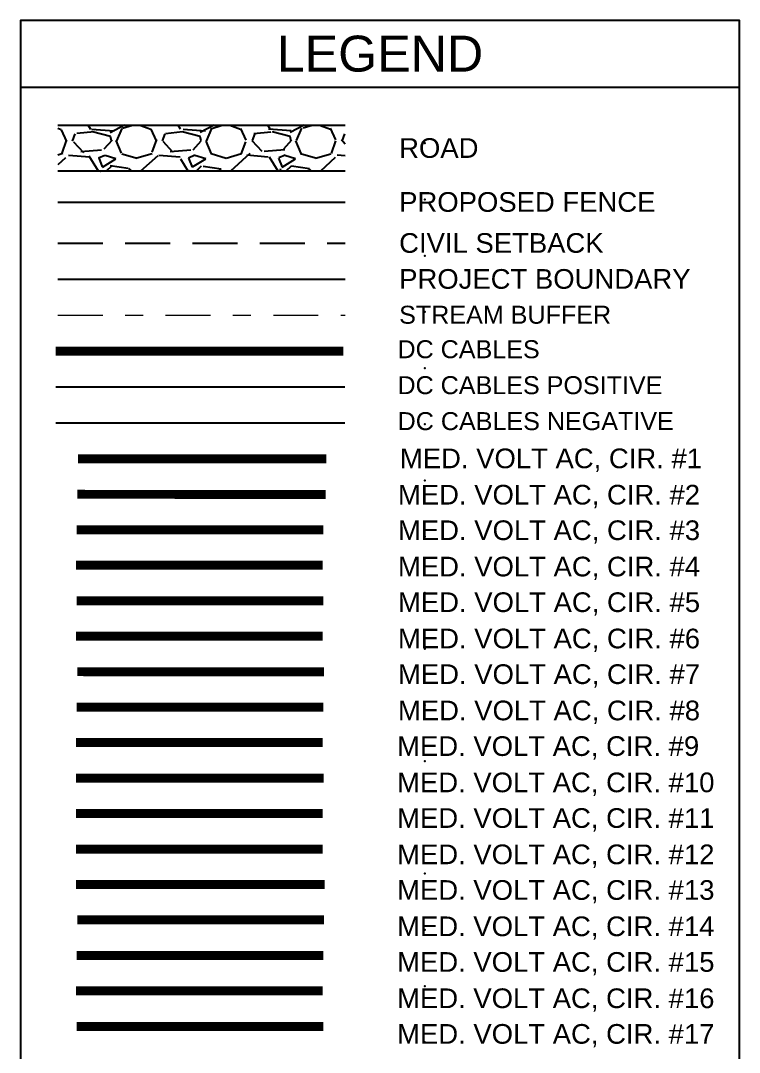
# Model space of a CAD drawing. Header units: feet. Extents: x -17.4 to 68.3, y -40.9 to 38.7.
# Drawn here: x 64.33 to 68.33, y 32.98 to 38.72 of the extents above; entities that cross this region are included whole.
import ezdxf
from ezdxf.lldxf.tags import DXFTag

# ---------------------------------------------------------------- set-up
doc = ezdxf.new("R2010")
doc.units = ezdxf.units.FT
doc.header["$MEASUREMENT"] = 0
doc.linetypes.add('DASHDOT2', pattern=[0.5, 0.25, -0.125, 0, -0.125])
doc.linetypes.add('DASHED2', pattern=[0.375, 0.25, -0.125])
for name, color, linetype in [('C-FENCE', 92, 'FENCELINE1'), ('C-ROAD', 1, 'Continuous'), ('C-ROAD-HATCH', 252, 'Continuous'), ('G-ANNO-TEXT', 1, 'Continuous'), ('PV-CABL-MV1', 170, 'MV ROUTING #1'), ('PV-CABL-MV10', 130, 'MV ROUTING #10'), ('PV-CABL-MV11', 170, 'MV ROUTING #11'), ('PV-CABL-MV12', 210, 'MV ROUTING #12'), ('PV-CABL-MV13', 170, 'MV ROUTING #13'), ('PV-CABL-MV14', 80, 'MV ROUTING #14'), ('PV-CABL-MV15', 210, 'MV ROUTING #15'), ('PV-CABL-MV16', 10, 'MV ROUTING #16'), ('PV-CABL-MV17', 130, 'MV ROUTING #17'), ('PV-CABL-MV2', 80, 'MV ROUTING #2'), ('PV-CABL-MV3', 210, 'MV ROUTING #3'), ('PV-CABL-MV4', 10, 'MV ROUTING #4'), ('PV-CABL-MV5', 130, 'MV ROUTING #5'), ('PV-CABL-MV6', 170, 'MV ROUTING #6'), ('PV-CABL-MV7', 80, 'MV ROUTING #7'), ('PV-CABL-MV8', 210, 'MV ROUTING #8'), ('PV-CABL-MV9', 10, 'MV ROUTING #9'), ('PV-DC-CABL-UG', 6, 'DC ROUTING'), ('PV-DC-CABL-UG+', 6, 'DC+'), ('PV-DC-CABL-UG-', 6, 'DC-'), ('PVcase PV Area', 30, 'Continuous')]:
    doc.layers.add(name, color=color, linetype=linetype)
doc.layers.add('EX-BUFFER', color=5, linetype='DASHDOT2', lineweight=9)
doc.layers.add('G-NPLT', color=67, linetype='Continuous', plot=False)
doc.styles.add('NEI-A', font='arial.ttf')
tags = doc.linetypes.add('DC ROUTING', pattern='A,1,-0.25,0,0.1,-0.25,["DC",NEI-A,S=0.5,R=0,X=0,Y=-0.2],-1.99', length=3.59).pattern_tags.tags
tags[12] = DXFTag(74, 10)
tags = doc.linetypes.add('DC+', pattern='A,0.176989,-0.049113,["DC+",NEI-A,S=0.1,R=0,X=0,Y=-0.05],-0.049113,-0.250887,0.176989', length=0.7030909999999999).pattern_tags.tags
tags[6] = DXFTag(74, 10)
tags = doc.linetypes.add('DC-', pattern='A,0.176989,-0.049113,["DC-",NEI-A,S=0.1,R=0,X=0,Y=-0.05],-0.049113,-0.250887,0.176989', length=0.7030909999999999).pattern_tags.tags
tags[6] = DXFTag(74, 10)
doc.linetypes.add('FENCELINE1', pattern='A,0.25,-0.1,[133,ltypeshp.shx,S=0.1,R=0,X=-0.1,Y=0],-0.1,1', length=1.45)
tags = doc.linetypes.add('MV ROUTING #1', pattern='A,1,-0.25,0,0.1,-0.25,["MV1",NEI-A,S=0.5,R=0,X=0,Y=-0.2],-1.99', length=3.59).pattern_tags.tags
tags[12] = DXFTag(74, 10)
tags = doc.linetypes.add('MV ROUTING #10', pattern='A,1,-0.25,0,0.1,-0.25,["MV10",NEI-A,S=0.5,R=0,X=0,Y=-0.2],-1.99', length=3.59).pattern_tags.tags
tags[12] = DXFTag(74, 10)
tags = doc.linetypes.add('MV ROUTING #11', pattern='A,1,-0.25,0,0.1,-0.25,["MV11",NEI-A,S=0.5,R=0,X=0,Y=-0.2],-1.99', length=3.59).pattern_tags.tags
tags[12] = DXFTag(74, 10)
tags = doc.linetypes.add('MV ROUTING #12', pattern='A,1,-0.25,0,0.1,-0.25,["MV12",NEI-A,S=0.5,R=0,X=0,Y=-0.2],-1.99', length=3.59).pattern_tags.tags
tags[12] = DXFTag(74, 10)
tags = doc.linetypes.add('MV ROUTING #13', pattern='A,1,-0.25,0,0.1,-0.25,["MV13",NEI-A,S=0.5,R=0,X=0,Y=-0.2],-1.99', length=3.59).pattern_tags.tags
tags[12] = DXFTag(74, 10)
tags = doc.linetypes.add('MV ROUTING #14', pattern='A,1,-0.25,0,0.1,-0.25,["MV14",NEI-A,S=0.5,R=0,X=0,Y=-0.2],-1.99', length=3.59).pattern_tags.tags
tags[12] = DXFTag(74, 10)
tags = doc.linetypes.add('MV ROUTING #15', pattern='A,1,-0.25,0,0.1,-0.25,["MV15",NEI-A,S=0.5,R=0,X=0,Y=-0.2],-1.99', length=3.59).pattern_tags.tags
tags[12] = DXFTag(74, 10)
tags = doc.linetypes.add('MV ROUTING #16', pattern='A,1,-0.25,0,0.1,-0.25,["MV16",NEI-A,S=0.5,R=0,X=0,Y=-0.2],-1.99', length=3.59).pattern_tags.tags
tags[12] = DXFTag(74, 10)
tags = doc.linetypes.add('MV ROUTING #17', pattern='A,1,-0.25,0,0.1,-0.25,["MV17",NEI-A,S=0.5,R=0,X=0,Y=-0.2],-1.99', length=3.59).pattern_tags.tags
tags[12] = DXFTag(74, 10)
tags = doc.linetypes.add('MV ROUTING #2', pattern='A,1,-0.25,0,0.1,-0.25,["MV2",NEI-A,S=0.5,R=0,X=0,Y=-0.2],-1.99', length=3.59).pattern_tags.tags
tags[12] = DXFTag(74, 10)
tags = doc.linetypes.add('MV ROUTING #3', pattern='A,1,-0.25,0,0.1,-0.25,["MV3",NEI-A,S=0.5,R=0,X=0,Y=-0.2],-1.5', length=3.1).pattern_tags.tags
tags[12] = DXFTag(74, 10)
tags = doc.linetypes.add('MV ROUTING #4', pattern='A,1,-0.25,0,0.1,-0.25,["MV4",NEI-A,S=0.5,R=0,X=0,Y=-0.2],-1.5', length=3.1).pattern_tags.tags
tags[12] = DXFTag(74, 10)
tags = doc.linetypes.add('MV ROUTING #5', pattern='A,1,-0.25,0,0.1,-0.25,["MV5",NEI-A,S=0.5,R=0,X=0,Y=-0.2],-1.5', length=3.1).pattern_tags.tags
tags[12] = DXFTag(74, 10)
tags = doc.linetypes.add('MV ROUTING #6', pattern='A,1,-0.25,0,0.1,-0.25,["MV6",NEI-A,S=0.5,R=0,X=0,Y=-0.2],-1.5', length=3.1).pattern_tags.tags
tags[12] = DXFTag(74, 10)
tags = doc.linetypes.add('MV ROUTING #7', pattern='A,1,-0.25,0,0.1,-0.25,["MV7",NEI-A,S=0.5,R=0,X=0,Y=-0.2],-1.5', length=3.1).pattern_tags.tags
tags[12] = DXFTag(74, 10)
tags = doc.linetypes.add('MV ROUTING #8', pattern='A,1,-0.25,0,0.1,-0.25,["MV8",NEI-A,S=0.5,R=0,X=0,Y=-0.2],-1.5', length=3.1).pattern_tags.tags
tags[12] = DXFTag(74, 10)
tags = doc.linetypes.add('MV ROUTING #9', pattern='A,1,-0.25,0,0.1,-0.25,["MV9",NEI-A,S=0.5,R=0,X=0,Y=-0.2],-1.5', length=3.1).pattern_tags.tags
tags[12] = DXFTag(74, 10)

# ---------------------------------------------------------------- blocks, each defined once
blk = doc.blocks.new('*U31')
blk.add_lwpolyline([(-2, -11.62), (2, -11.62), (2, 0), (-2, 0)], close=True)
blk.add_lwpolyline([(-2, -0.3699999999999992), (2, -0.3699999999999992)])
at = {"layer": 'G-NPLT'}
for p in [(0.25, -0.6824999999999992), (0.25, -0.9949999999999992), (0.25, -1.307499999999999), (0.25, -1.619999999999999), (0.25, -1.932499999999999), (0.25, -2.244999999999999), (0.25, -2.557499999999999), (0.25, -2.869999999999999), (0.25, -3.182499999999999), (0.25, -3.494999999999999), (0.25, -3.807499999999999), (0.25, -4.119999999999999), (0.25, -4.432499999999999), (0.25, -4.744999999999999), (0.25, -5.057499999999999), (0.25, -5.369999999999999), (0.25, -5.682499999999999)]:
    blk.add_point(p, dxfattribs=at)
at = {"layer": 'G-ANNO-TEXT', "insert": (0, -0.1849999999999996), "char_height": 0.2, "attachment_point": 5, "style": 'NEI-A'}
blk.add_mtext_dynamic_manual_height_columns('LEGEND', width=3.607447826231223, gutter_width=0.625, heights=[0], dxfattribs=at)

msp = doc.modelspace()

# ---------------------------------------------------------------- hatches: boundary and pattern name
at = {"layer": 'C-ROAD-HATCH'}
h = msp.add_hatch(dxfattribs=at)
h.set_pattern_fill('GRAVEL', color=256, scale=0.5)
h.set_pattern_definition([(228.012787504, (31.32842596150577, 4.549694069545914), (-4.000000000000031, -4.500000000000002), [0.067268, -6.659544023536849]), (184.969740728, (31.28342596150577, 4.499694069545917), (5.999999999999988, 0.5000000000000175), [0.115434, -11.427962380615]), (132.510447078, (31.16842596150578, 4.489694069545912), (5.000000000000059, -5.499999999999932), [0.08139400000000001, -8.05801629804985]), (267.273689006, (30.97342596150577, 4.364694069545912), (0.5000000000000121, 10.00000000000001), [0.1051189999999997, -10.40677902081446]), (292.833654178, (30.96842596150577, 4.259694069545915), (-2.499999999999994, 6.000000000000014), [0.1030774999999997, -10.20468656404411]), (357.273689006, (31.00842596150577, 4.164694069545916), (-10.00000000000001, 0.5000000000000128), [0.1051189999999997, -10.40677902081446]), (37.6942404667, (31.11342596150577, 4.159694069545914), (-6.499999999999999, -4.999999999999987), [0.1390145, -13.762424274458]), (72.2553283749, (31.22342596150577, 4.244694069545915), (3.500000000000014, 11), [0.1312439999999993, -12.99316074840665]), (121.429565615, (31.26342596150577, 4.369694069545915), (-4.00000000000001, 6.499999999999994), [0.105475, -10.4420365548645]), (175.236358309, (31.20842596150577, 4.459694069545911), (5.499999999999992, -0.500000000000019), [0.120416, -5.90038128939615]), (222.397437798, (31.08842596150578, 4.469694069545916), (-5.999999999999981, -5.499999999999986), [0.155724, -15.41668750239745]), (138.814074834, (31.46842596150577, 4.359694069545917), (-3.500000000000016, 3), [0.05315049999999982, -5.261922406367328]), (171.46923439, (31.42842596150577, 4.394694069545913), (6.499999999999999, -0.9999999999999976), [0.1011185, -10.0107557080785]), (225, (31.32842596150577, 4.409694069545914), (-5.551115123125783e-17, -0.4999999999999665), [0.0707105, -0.63639628118655]), (203.198590514, (31.29342596150578, 4.469694069545916), (2.499999999999995, 0.9999999999999877), [0.038079, -3.76980755293195]), (291.801409486, (31.25842596150577, 4.454694069545916), (-0.499999999999842, 1.500000000000051), [0.0538515, -2.63873090356725]), (30.96375653209999, (31.27842596150577, 4.404694069545911), (1.500000000000027, 0.9999999999999898), [0.0874645, -2.82801144742265]), (161.565051177, (31.35342596150577, 4.449694069545913), (1.000000000000006, -0.4999999999999883), [0.06324549999999966, -1.517893330084194]), (16.389540334, (30.96842596150577, 4.454694069545916), (4.999999999999983, 1.500000000000022), [0.0886, -8.7714225733347]), (70.3461759419, (31.05342596150577, 4.479694069545914), (-2.00000000000061, -5.500000000001698), [0.0743305, -7.3587038736595]), (293.198590514, (31.35342596150577, 4.549694069545914), (-0.9999999999999852, 2.499999999999996), [0.0761575, -3.73172905293195]), (343.610459666, (31.38342596150577, 4.479694069545914), (-4.999999999999983, 1.500000000000022), [0.08859999999999965, -8.771422573334455]), (339.44395478, (30.96842596150577, 4.144694069545913), (-2.500000000000018, 1.000000000000012), [0.08543999999999966, -4.186561872658728]), (294.775140569, (31.04842596150577, 4.114694069545912), (-2.500000000000003, 5.500000000000001), [0.071589, -7.087321531638]), (66.8014094864, (31.35842596150577, 4.049694069545914), (0.9999999999999906, 2.499999999999985), [0.0761575, -3.73172905293195]), (17.3540246363, (31.38842596150577, 4.119694069545915), (-6.499999999999988, -1.999999999999981), [0.0838155, -8.29771180712]), (69.44395478040002, (31.11342596150577, 4.049694069545914), (-1.000000000000004, -2.499999999999977), [0.04271999999999983, -4.229281872658728]), (101.309932474, (31.32842596150577, 4.049694069545914), (-0.4999999999999819, 2.000000000000006), [0.025495, -2.5240147567964]), (165.963756532, (31.32342596150578, 4.074694069545913), (1.499999999999979, -0.5000000000000007), [0.1030775, -1.95847531280885]), (186.009005957, (31.22342596150577, 4.099694069545912), (5.000000000000023, 0.4999999999999916), [0.095525, -9.456961587271401]), (303.690067526, (31.27842596150577, 4.359694069545917), (-0.4999999999999936, 0.9999999999999929), [0.07211099999999965, -1.730664637731995]), (353.157226587, (31.31842596150577, 4.299694069545914), (8.500000000000007, -1.000000000000026), [0.125897, -12.46378131201415]), (60.9453959009, (31.44342596150577, 4.284694069545914), (-1.999999999999988, -3.499999999999988), [0.051478, -5.0963370704935]), (90, (31.46842596150577, 4.329694069545916), (-0.4999999999999999, 0.5), [0.03, -0.47]), (120.256437164, (31.21342596150578, 4.114694069545912), (2.000000000000004, -3.500000000000004), [0.069462, -6.876759994724901]), (48.01278750420001, (31.17842596150577, 4.174694069545914), (4, 4.499999999999988), [0.134536, -6.592276023536849]), (0, (31.26842596150577, 4.274694069545916), (0.5, 0.5), [0.13, -0.37]), (325.3048464690001, (31.39842596150577, 4.274694069545916), (5.000000000000069, -3.499999999999913), [0.07905699999999966, -7.826637150420978]), (254.054604099, (31.46342596150578, 4.229694069545914), (-0.5000000000000189, -2.000000000000002), [0.072801, -3.56725394464025]), (207.645975364, (31.44342596150577, 4.159694069545914), (-9.499999999999975, -5.000000000000024), [0.1185325, -11.7347370911297]), (175.42607874, (31.33842596150578, 4.104694069545914), (-6.499999999999977, 0.5000000000000007), [0.1253995, -12.41453670398445])])
h.paths.add_polyline_path([(66.13343248572764, 38.14096276049158), (64.53343248572764, 38.14096276049157), (64.53343248572764, 37.88455029222843), (66.13343248572764, 37.88455029222845)])

# ---------------------------------------------------------------- linework, layer by layer
at = {"layer": 'C-FENCE', "ltscale": 0.3}
msp.add_lwpolyline([(64.53343248572764, 37.71275652636), (66.13343248572764, 37.71275652636)], dxfattribs=at)
at = {"layer": 'C-ROAD', "flags": 128}
for points in [[(64.53343248572764, 38.14096276049157), (66.13343248572764, 38.14096276049155)], [(66.13343248572764, 37.88455029222846), (64.53343248572764, 37.88455029222843)]]:
    msp.add_lwpolyline(points, dxfattribs=at)
at = {"layer": 'EX-BUFFER', "flags": 128}
msp.add_lwpolyline([(64.53343248572764, 37.08455029222841), (66.13343248572764, 37.08455029222841)], dxfattribs=at)
at = {"layer": 'G-ANNO-TEXT', "linetype": 'DASHED2'}
msp.add_lwpolyline([(64.53343248572764, 37.48455029222842), (66.13343248572764, 37.48455029222842)], dxfattribs=at)
at = {"layer": 'PV-CABL-MV1', "linetype": 'MV ROUTING #1', "ltscale": 0.15, "const_width": 0.05}
msp.add_lwpolyline([(64.64630813718952, 36.2845502922284), (66.02873921370761, 36.28437462749588)], dxfattribs=at)
at = {"layer": 'PV-CABL-MV10', "linetype": 'MV ROUTING #10', "ltscale": 0.15, "const_width": 0.05}
msp.add_lwpolyline([(64.63559891485852, 34.50885252976332), (66.01372659270663, 34.5086768650308)], dxfattribs=at)
at = {"layer": 'PV-CABL-MV11', "linetype": 'MV ROUTING #11', "ltscale": 0.15, "const_width": 0.05}
msp.add_lwpolyline([(64.63559891485852, 34.31155286066575), (66.00857011955372, 34.31137719593323)], dxfattribs=at)
at = {"layer": 'PV-CABL-MV12', "linetype": 'MV ROUTING #12', "ltscale": 0.15, "const_width": 0.05}
msp.add_lwpolyline([(64.63559891485852, 34.11425286066575), (66.00857011955372, 34.11407719593323)], dxfattribs=at)
at = {"layer": 'PV-CABL-MV13', "linetype": 'MV ROUTING #13', "ltscale": 0.15, "const_width": 0.05}
msp.add_lwpolyline([(64.63559891485852, 33.91695225549434), (66.01802999137661, 33.91677659076181)], dxfattribs=at)
at = {"layer": 'PV-CABL-MV14', "ltscale": 0.15, "const_width": 0.05}
msp.add_lwpolyline([(64.64250706964606, 33.71965197680223), (66.01547827434126, 33.71947631206971)], dxfattribs=at)
at = {"layer": 'PV-CABL-MV15', "ltscale": 0.15, "const_width": 0.05}
msp.add_lwpolyline([(64.6387060021026, 33.52235246312964), (66.0116772067978, 33.52217679839711)], dxfattribs=at)
at = {"layer": 'PV-CABL-MV16', "ltscale": 0.15, "const_width": 0.05}
msp.add_lwpolyline([(64.63559891485852, 33.32505286066576), (66.00857011955372, 33.32487719593323)], dxfattribs=at)
at = {"layer": 'PV-CABL-MV17', "ltscale": 0.15, "const_width": 0.05}
msp.add_lwpolyline([(64.6387060021026, 33.12775246312964), (66.0116772067978, 33.12757679839711)], dxfattribs=at)
at = {"layer": 'PV-CABL-MV2', "linetype": 'MV ROUTING #2', "ltscale": 0.15, "const_width": 0.05}
msp.add_lwpolyline([(64.64250706964606, 36.08725137767901), (66.02493814616415, 36.08707571294649)], dxfattribs=at)
at = {"layer": 'PV-CABL-MV3', "linetype": 'MV ROUTING #3', "ltscale": 0.15, "const_width": 0.05}
msp.add_lwpolyline([(64.6387060021026, 35.88995246312962), (66.0116772067978, 35.88977679839709)], dxfattribs=at)
at = {"layer": 'PV-CABL-MV4', "linetype": 'MV ROUTING #4', "ltscale": 0.15, "const_width": 0.05}
msp.add_lwpolyline([(64.63559891485852, 35.69265286066574), (66.00857011955372, 35.69247719593321)], dxfattribs=at)
at = {"layer": 'PV-CABL-MV5', "linetype": 'MV ROUTING #5', "ltscale": 0.15, "const_width": 0.05}
msp.add_lwpolyline([(64.6387060021026, 35.49535246312962), (66.0116772067978, 35.4951767983971)], dxfattribs=at)
at = {"layer": 'PV-CABL-MV6', "linetype": 'MV ROUTING #6', "ltscale": 0.15, "const_width": 0.05}
msp.add_lwpolyline([(64.63559891485852, 35.29805286066574), (66.00857011955372, 35.29787719593322)], dxfattribs=at)
at = {"layer": 'PV-CABL-MV7', "linetype": 'MV ROUTING #7', "ltscale": 0.15, "const_width": 0.05}
msp.add_lwpolyline([(64.64250706964606, 35.10075197680222), (66.01547827434126, 35.1005763120697)], dxfattribs=at)
at = {"layer": 'PV-CABL-MV8', "linetype": 'MV ROUTING #8', "ltscale": 0.15, "const_width": 0.05}
msp.add_lwpolyline([(64.6387060021026, 34.90345246312963), (66.0116772067978, 34.9032767983971)], dxfattribs=at)
at = {"layer": 'PV-CABL-MV9', "linetype": 'MV ROUTING #9', "ltscale": 0.15, "const_width": 0.05}
msp.add_lwpolyline([(64.63559891485852, 34.70615286066575), (66.00857011955372, 34.70597719593322)], dxfattribs=at)
at = {"layer": 'PV-DC-CABL-UG', "ltscale": 0.8, "const_width": 0.05}
msp.add_lwpolyline([(64.52185276355664, 36.88446442312807), (66.12359376323664, 36.88446442312807)], dxfattribs=at)
at = {"layer": 'PV-DC-CABL-UG+', "ltscale": 0.8}
msp.add_lwpolyline([(64.52185276355664, 36.68446442312806), (66.13177614267849, 36.68446442312806)], dxfattribs=at)
at = {"layer": 'PV-DC-CABL-UG-', "ltscale": 0.8}
msp.add_lwpolyline([(64.52185276355664, 36.48446442312806), (66.13177614267849, 36.48446442312806)], dxfattribs=at)
at = {"layer": 'PVcase PV Area', "ltscale": 0.025}
msp.add_lwpolyline([(64.53343248572764, 37.28455029222842), (66.13343248572764, 37.28455029222842)], dxfattribs=at)

# ---------------------------------------------------------------- block references
at = {"layer": 'G-ANNO-TEXT'}
msp.add_blockref('*U31', (66.32681445311755, 38.72221132852064), dxfattribs=at)

# ---------------------------------------------------------------- texts
at = {"layer": 'G-ANNO-TEXT', "attachment_point": 4, "style": 'NEI-A'}
for s, insert, char_height, width in [('ROAD', (66.43343248572765, 38.01275652635999), 0.1094, 5.035966917302644), ('PROPOSED FENCE', (66.43343248572765, 37.71275652636), 0.1094, 5.035966917302644), ('CIVIL SETBACK', (66.43343248572765, 37.48458416985704), 0.1094, 1.832013685846802), ('PROJECT BOUNDARY', (66.43343248572765, 37.28458416999153), 0.1094, 1.62179604638472), ('STREAM BUFFER', (66.43343248572765, 37.0855175899413), 0.1, 1.62179604638472), ('DC CABLES', (66.4239172483075, 36.89372587577576), 0.1, 1.759640032317102), ('DC CABLES POSITIVE', (66.4239172483075, 36.69372587577575), 0.1, 1.759640032317102), ('DC CABLES NEGATIVE', (66.42493586306703, 36.49372587577575), 0.1, 1.759640032317102)]:
    msp.add_mtext(s, dxfattribs=dict(at, insert=insert, char_height=char_height, width=width))
at = {"layer": 'G-ANNO-TEXT', "char_height": 0.1094, "attachment_point": 4, "style": 'NEI-A'}
for s, width, heights, insert in [('MED. VOLT AC, CIR. #1 ', 1.805758388845735, [0], (66.43752367544857, 36.27702929237745)), ('MED. VOLT AC, CIR. #2 ', 1.805758388845735, [0], (66.42667281316159, 36.0750499611179)), ('MED. VOLT AC, CIR. #3 ', 1.834225141119934, [0], (66.42681445311757, 35.87729989387908)), ('MED. VOLT AC, CIR. #4 ', 1.834225141119934, [0], (66.42667281316159, 35.67531859935362)), ('MED. VOLT AC, CIR. #5 ', 1.834225141119934, [0], (66.42681445311757, 35.47705669588206)), ('MED. VOLT AC, CIR. #6 ', 1.834225141119934, [0], (66.42667281316159, 35.27507540135659)), ('MED. VOLT AC, CIR. #7 ', 1.816433800586257, [0], (66.42681445311757, 35.07681349788503)), ('MED. VOLT AC, CIR. #8 ', 1.816433800586257, [0], (66.42667281316159, 34.87483220335956)), ('MED. VOLT AC, CIR. #9 ', 1.824850290005688, [0], (66.42195440954393, 34.67659980806501)), ('MED. VOLT AC, CIR. #10 ', 1.824850290005688, [0], (66.42181276958794, 34.47461851353955)), ('MED. VOLT AC, CIR. #11 ', 1.803545023046954, [0], (66.42195440954393, 34.27635661006799)), ('MED. VOLT AC, CIR. #12 ', 1.803545023046954, [0], (66.42181276958794, 34.07437531554252)), ('MED. VOLT AC, CIR. #13 ', 1.803545023046954, [0], (66.42195440954393, 33.87611341207096)), ('MED. VOLT AC, CIR. #14 ', 1.803545023046954, [0], (66.42181276958794, 33.67413211754549)), ('MED. VOLT AC, CIR. #15 ', 1.767962341979601, [0], (66.42195440954393, 33.47587021407393)), ('MED. VOLT AC, CIR. #16 ', 1.767962341979601, [0], (66.42181276958794, 33.27388891954846)), ('MED. VOLT AC, CIR. #17 ', 1.778637753720123, [0.2974048203728967], (66.42195440954393, 33.0756270160769))]:
    msp.add_mtext_dynamic_manual_height_columns(s, width=width, gutter_width=0.546875, heights=heights, dxfattribs=dict(at, insert=insert))

doc.saveas('drawing.dxf')
